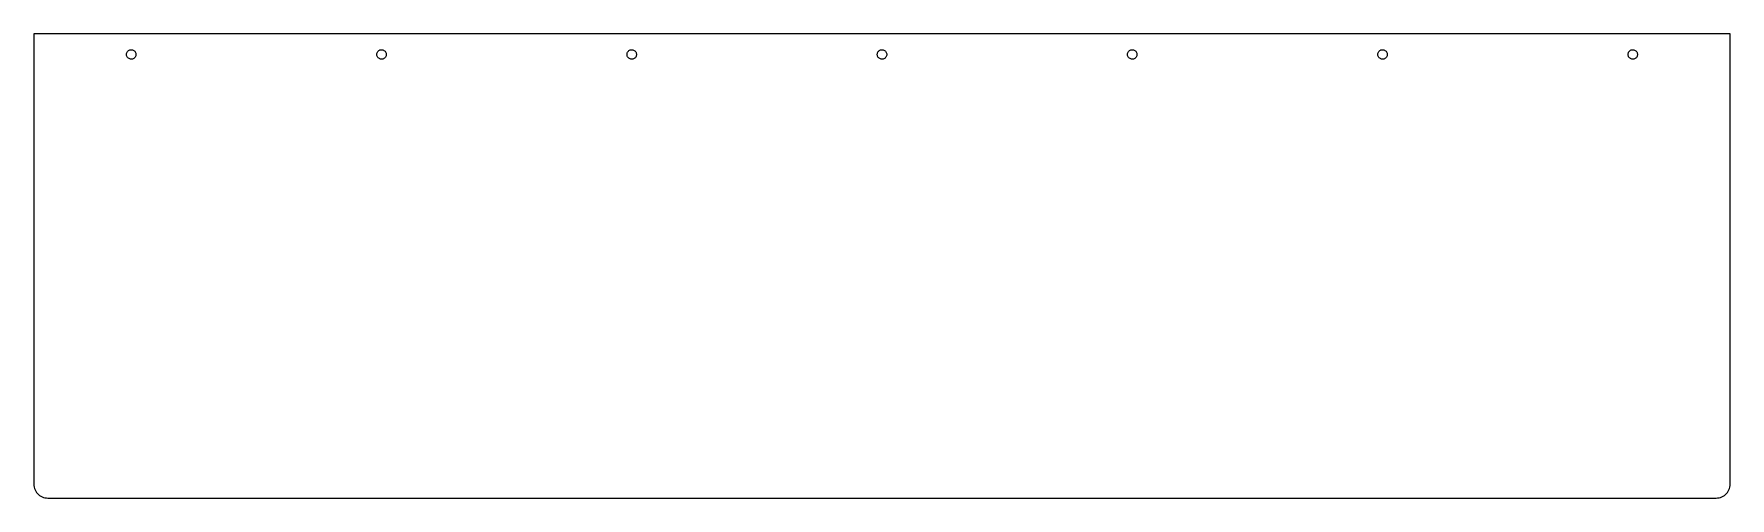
# Model space of a CAD drawing. Header units: metres. Extents: x -305 to 305, y -73 to 94.
import ezdxf

# ---------------------------------------------------------------- set-up
doc = ezdxf.new("R2010")
doc.units = ezdxf.units.M

msp = doc.modelspace()

# ---------------------------------------------------------------- linework, layer by layer
for p, q in [((305, 93.875), (-305, 93.875)), ((-305, 93.875), (-305, -68)), ((305, -68), (305, 93.875)), ((-271.695, 86.6241), (-271.659, 86.8696)), ((-271.695, 86.3759), (-271.695, 86.6241)), ((-271.659, 86.1304), (-271.695, 86.3759)), ((-271.659, 86.8696), (-271.588, 87.1073)), ((-271.588, 85.8927), (-271.659, 86.1304)), ((-271.588, 87.1073), (-271.482, 87.332)), ((-271.482, 85.668), (-271.588, 85.8927)), ((-271.482, 87.332), (-271.346, 87.539)), ((-271.346, 85.461), (-271.482, 85.668)), ((-271.346, 87.539), (-271.18, 87.7238)), ((-271.18, 85.2762), (-271.346, 85.461)), ((-271.18, 87.7238), (-270.989, 87.8826)), ((-270.989, 87.8826), (-270.777, 88.0119)), ((-270.777, 88.0119), (-270.549, 88.1089)), ((-270.549, 88.1089), (-270.309, 88.1717)), ((-270.309, 88.1717), (-270.062, 88.1989)), ((-270.062, 88.1989), (-269.814, 88.1898)), ((-269.814, 88.1898), (-269.57, 88.1447)), ((-269.57, 88.1447), (-269.335, 88.0646)), ((-269.335, 88.0646), (-269.114, 87.9511)), ((-269.114, 87.9511), (-268.913, 87.8067)), ((-268.913, 87.8067), (-268.734, 87.6344)), ((-268.734, 87.6344), (-268.582, 87.438)), ((-268.582, 85.562), (-268.734, 85.3656)), ((-268.582, 87.438), (-268.461, 87.2216)), ((-268.461, 85.7784), (-268.582, 85.562)), ((-268.461, 87.2216), (-268.372, 86.9898)), ((-268.372, 86.0102), (-268.461, 85.7784)), ((-268.372, 86.9898), (-268.318, 86.7475)), ((-268.318, 86.2525), (-268.372, 86.0102)), ((-268.318, 86.7475), (-268.3, 86.5)), ((-268.3, 86.5), (-268.318, 86.2525)), ((-181.695, 86.6241), (-181.659, 86.8696)), ((-181.695, 86.3759), (-181.695, 86.6241)), ((-181.659, 86.1304), (-181.695, 86.3759)), ((-181.659, 86.8696), (-181.588, 87.1073)), ((-181.588, 85.8927), (-181.659, 86.1304)), ((-181.588, 87.1073), (-181.482, 87.332)), ((-181.482, 85.668), (-181.588, 85.8927)), ((-181.482, 87.332), (-181.346, 87.539)), ((-181.346, 85.461), (-181.482, 85.668)), ((-181.346, 87.539), (-181.18, 87.7238)), ((-181.18, 85.2762), (-181.346, 85.461)), ((-181.18, 87.7238), (-180.989, 87.8826)), ((-180.989, 87.8826), (-180.777, 88.0119)), ((-180.777, 88.0119), (-180.549, 88.1089)), ((-180.549, 88.1089), (-180.309, 88.1717)), ((-180.309, 88.1717), (-180.062, 88.1989)), ((-180.062, 88.1989), (-179.814, 88.1898)), ((-179.814, 88.1898), (-179.57, 88.1447)), ((-179.57, 88.1447), (-179.335, 88.0646)), ((-179.335, 88.0646), (-179.114, 87.9511)), ((-179.114, 87.9511), (-178.913, 87.8067)), ((-178.913, 87.8067), (-178.734, 87.6344)), ((-178.734, 87.6344), (-178.582, 87.438)), ((-178.582, 85.562), (-178.734, 85.3656)), ((-178.582, 87.438), (-178.461, 87.2216)), ((-178.461, 85.7784), (-178.582, 85.562)), ((-178.461, 87.2216), (-178.372, 86.9898)), ((-178.372, 86.0102), (-178.461, 85.7784)), ((-178.372, 86.9898), (-178.318, 86.7475)), ((-178.318, 86.2525), (-178.372, 86.0102)), ((-178.318, 86.7475), (-178.3, 86.5)), ((-178.3, 86.5), (-178.318, 86.2525)), ((-91.6955, 86.6241), (-91.6593, 86.8696)), ((-91.6955, 86.3759), (-91.6955, 86.6241)), ((-91.6593, 86.1304), (-91.6955, 86.3759)), ((-91.6593, 86.8696), (-91.5878, 87.1073)), ((-91.5878, 85.8927), (-91.6593, 86.1304)), ((-91.5878, 87.1073), (-91.4825, 87.332)), ((-91.4825, 85.668), (-91.5878, 85.8927)), ((-91.4825, 87.332), (-91.3455, 87.539)), ((-91.3455, 85.461), (-91.4825, 85.668)), ((-91.3455, 87.539), (-91.1799, 87.7238)), ((-91.1799, 85.2762), (-91.3455, 85.461)), ((-91.1799, 87.7238), (-90.9892, 87.8826)), ((-90.9892, 87.8826), (-90.7773, 88.0119)), ((-90.7773, 88.0119), (-90.5489, 88.1089)), ((-90.5489, 88.1089), (-90.3088, 88.1717)), ((-90.3088, 88.1717), (-90.0621, 88.1989)), ((-90.0621, 88.1989), (-89.8141, 88.1898)), ((-89.8141, 88.1898), (-89.57, 88.1447)), ((-89.57, 88.1447), (-89.3351, 88.0646)), ((-89.3351, 88.0646), (-89.1144, 87.9511)), ((-89.1144, 87.9511), (-88.9126, 87.8067)), ((-88.9126, 87.8067), (-88.7339, 87.6344)), ((-88.7339, 87.6344), (-88.5822, 87.438)), ((-88.5822, 85.562), (-88.7339, 85.3656)), ((-88.5822, 87.438), (-88.4607, 87.2216)), ((-88.4607, 85.7784), (-88.5822, 85.562)), ((-88.4607, 87.2216), (-88.3721, 86.9898)), ((-88.3721, 86.0102), (-88.4607, 85.7784)), ((-88.3721, 86.9898), (-88.3181, 86.7475)), ((-88.3181, 86.2525), (-88.3721, 86.0102)), ((-88.3181, 86.7475), (-88.3, 86.5)), ((-88.3, 86.5), (-88.3181, 86.2525)), ((-1.69545, 86.6241), (-1.65932, 86.8696)), ((-1.69545, 86.3759), (-1.69545, 86.6241)), ((-1.65932, 86.1304), (-1.69545, 86.3759)), ((-1.65932, 86.8696), (-1.58781, 87.1073)), ((-1.58781, 85.8927), (-1.65932, 86.1304)), ((-1.58781, 87.1073), (-1.48248, 87.332)), ((-1.48248, 85.668), (-1.58781, 85.8927)), ((-1.48248, 87.332), (-1.34554, 87.539)), ((-1.34554, 85.461), (-1.48248, 85.668)), ((-1.34554, 87.539), (-1.17992, 87.7238)), ((-1.17992, 85.2762), (-1.34554, 85.461)), ((-1.17992, 87.7238), (-0.989151, 87.8826)), ((-0.989151, 87.8826), (-0.777298, 88.0119)), ((-0.777298, 88.0119), (-0.548889, 88.1089)), ((-0.548889, 88.1089), (-0.308777, 88.1717)), ((-0.308777, 88.1717), (-0.062073, 88.1989)), ((-0.062073, 88.1989), (0.185928, 88.1898)), ((0.185928, 88.1898), (0.429977, 88.1447)), ((0.429977, 88.1447), (0.664871, 88.0646)), ((0.664871, 88.0646), (0.88559, 87.9511)), ((0.88559, 87.9511), (1.08743, 87.8067)), ((1.08743, 87.8067), (1.2661, 87.6344)), ((1.2661, 87.6344), (1.41779, 87.438)), ((1.41779, 85.562), (1.2661, 85.3656)), ((1.41779, 87.438), (1.53926, 87.2216)), ((1.53926, 85.7784), (1.41779, 85.562)), ((1.53926, 87.2216), (1.62791, 86.9898)), ((1.62791, 86.0102), (1.53926, 85.7784)), ((1.62791, 86.9898), (1.68187, 86.7475)), ((1.68187, 86.2525), (1.62791, 86.0102)), ((1.68187, 86.7475), (1.7, 86.5)), ((1.7, 86.5), (1.68187, 86.2525)), ((88.3045, 86.6241), (88.3407, 86.8696)), ((88.3045, 86.3759), (88.3045, 86.6241)), ((88.3407, 86.1304), (88.3045, 86.3759)), ((88.3407, 86.8696), (88.4122, 87.1073)), ((88.4122, 85.8927), (88.3407, 86.1304)), ((88.4122, 87.1073), (88.5175, 87.332)), ((88.5175, 85.668), (88.4122, 85.8927)), ((88.5175, 87.332), (88.6544, 87.539)), ((88.6544, 85.461), (88.5175, 85.668)), ((88.6544, 87.539), (88.8201, 87.7238)), ((88.8201, 85.2762), (88.6544, 85.461)), ((88.8201, 87.7238), (89.0108, 87.8826)), ((89.0108, 87.8826), (89.2227, 88.0119)), ((89.2227, 88.0119), (89.4511, 88.1089)), ((89.4511, 88.1089), (89.6912, 88.1717)), ((89.6912, 88.1717), (89.9379, 88.1989)), ((89.9379, 88.1989), (90.1859, 88.1898)), ((90.1859, 88.1898), (90.43, 88.1447)), ((90.43, 88.1447), (90.6649, 88.0646)), ((90.6649, 88.0646), (90.8856, 87.9511)), ((90.8856, 87.9511), (91.0874, 87.8067)), ((91.0874, 87.8067), (91.2661, 87.6344)), ((91.2661, 87.6344), (91.4178, 87.438)), ((91.4178, 85.562), (91.2661, 85.3656)), ((91.4178, 87.438), (91.5393, 87.2216)), ((91.5393, 85.7784), (91.4178, 85.562)), ((91.5393, 87.2216), (91.6279, 86.9898)), ((91.6279, 86.0102), (91.5393, 85.7784)), ((91.6279, 86.9898), (91.6819, 86.7475)), ((91.6819, 86.2525), (91.6279, 86.0102)), ((91.6819, 86.7475), (91.7, 86.5)), ((91.7, 86.5), (91.6819, 86.2525)), ((178.305, 86.6241), (178.341, 86.8696)), ((178.305, 86.3759), (178.305, 86.6241)), ((178.341, 86.1304), (178.305, 86.3759)), ((178.341, 86.8696), (178.412, 87.1073)), ((178.412, 85.8927), (178.341, 86.1304)), ((178.412, 87.1073), (178.518, 87.332)), ((178.518, 85.668), (178.412, 85.8927)), ((178.518, 87.332), (178.654, 87.539)), ((178.654, 85.461), (178.518, 85.668)), ((178.654, 87.539), (178.82, 87.7238)), ((178.82, 85.2762), (178.654, 85.461)), ((178.82, 87.7238), (179.011, 87.8826)), ((179.011, 87.8826), (179.223, 88.0119)), ((179.223, 88.0119), (179.451, 88.1089)), ((179.451, 88.1089), (179.691, 88.1717)), ((179.691, 88.1717), (179.938, 88.1989)), ((179.938, 88.1989), (180.186, 88.1898)), ((180.186, 88.1898), (180.43, 88.1447)), ((180.43, 88.1447), (180.665, 88.0646)), ((180.665, 88.0646), (180.886, 87.9511)), ((180.886, 87.9511), (181.087, 87.8067)), ((181.087, 87.8067), (181.266, 87.6344)), ((181.266, 87.6344), (181.418, 87.438)), ((181.418, 85.562), (181.266, 85.3656)), ((181.418, 87.438), (181.539, 87.2216)), ((181.539, 85.7784), (181.418, 85.562)), ((181.539, 87.2216), (181.628, 86.9898)), ((181.628, 86.0102), (181.539, 85.7784)), ((181.628, 86.9898), (181.682, 86.7475)), ((181.682, 86.2525), (181.628, 86.0102)), ((181.682, 86.7475), (181.7, 86.5)), ((181.7, 86.5), (181.682, 86.2525)), ((268.305, 86.6241), (268.341, 86.8696)), ((268.305, 86.3759), (268.305, 86.6241)), ((268.341, 86.1304), (268.305, 86.3759)), ((268.341, 86.8696), (268.412, 87.1073)), ((268.412, 85.8927), (268.341, 86.1304)), ((268.412, 87.1073), (268.518, 87.332)), ((268.518, 85.668), (268.412, 85.8927)), ((268.518, 87.332), (268.654, 87.539)), ((268.654, 85.461), (268.518, 85.668)), ((268.654, 87.539), (268.82, 87.7238)), ((268.82, 85.2762), (268.654, 85.461)), ((268.82, 87.7238), (269.011, 87.8826)), ((269.011, 87.8826), (269.223, 88.0119)), ((269.223, 88.0119), (269.451, 88.1089)), ((269.451, 88.1089), (269.691, 88.1717)), ((269.691, 88.1717), (269.938, 88.1989)), ((269.938, 88.1989), (270.186, 88.1898)), ((270.186, 88.1898), (270.43, 88.1447)), ((270.43, 88.1447), (270.665, 88.0646)), ((270.665, 88.0646), (270.886, 87.9511)), ((270.886, 87.9511), (271.087, 87.8067)), ((271.087, 87.8067), (271.266, 87.6344)), ((271.266, 87.6344), (271.418, 87.438)), ((271.418, 85.562), (271.266, 85.3656)), ((271.418, 87.438), (271.539, 87.2216)), ((271.539, 85.7784), (271.418, 85.562)), ((271.539, 87.2216), (271.628, 86.9898)), ((271.628, 86.0102), (271.539, 85.7784)), ((271.628, 86.9898), (271.682, 86.7475)), ((271.682, 86.2525), (271.628, 86.0102)), ((271.682, 86.7475), (271.7, 86.5)), ((271.7, 86.5), (271.682, 86.2525)), ((-270.989, 85.1174), (-271.18, 85.2762)), ((-270.777, 84.9881), (-270.989, 85.1174)), ((-270.549, 84.8911), (-270.777, 84.9881)), ((-270.309, 84.8283), (-270.549, 84.8911)), ((-270.062, 84.8011), (-270.309, 84.8283)), ((-269.814, 84.8102), (-270.062, 84.8011)), ((-269.57, 84.8553), (-269.814, 84.8102)), ((-269.335, 84.9354), (-269.57, 84.8553)), ((-269.114, 85.0489), (-269.335, 84.9354)), ((-268.913, 85.1933), (-269.114, 85.0489)), ((-268.734, 85.3656), (-268.913, 85.1933)), ((-180.989, 85.1174), (-181.18, 85.2762)), ((-180.777, 84.9881), (-180.989, 85.1174)), ((-180.549, 84.8911), (-180.777, 84.9881)), ((-180.309, 84.8283), (-180.549, 84.8911)), ((-180.062, 84.8011), (-180.309, 84.8283)), ((-179.814, 84.8102), (-180.062, 84.8011)), ((-179.57, 84.8553), (-179.814, 84.8102)), ((-179.335, 84.9354), (-179.57, 84.8553)), ((-179.114, 85.0489), (-179.335, 84.9354)), ((-178.913, 85.1933), (-179.114, 85.0489)), ((-178.734, 85.3656), (-178.913, 85.1933)), ((-90.9892, 85.1174), (-91.1799, 85.2762)), ((-90.7773, 84.9881), (-90.9892, 85.1174)), ((-90.5489, 84.8911), (-90.7773, 84.9881)), ((-90.3088, 84.8283), (-90.5489, 84.8911)), ((-90.0621, 84.8011), (-90.3088, 84.8283)), ((-89.8141, 84.8102), (-90.0621, 84.8011)), ((-89.57, 84.8553), (-89.8141, 84.8102)), ((-89.3351, 84.9354), (-89.57, 84.8553)), ((-89.1144, 85.0489), (-89.3351, 84.9354)), ((-88.9126, 85.1933), (-89.1144, 85.0489)), ((-88.7339, 85.3656), (-88.9126, 85.1933)), ((-0.989151, 85.1174), (-1.17992, 85.2762)), ((-0.777298, 84.9881), (-0.989151, 85.1174)), ((-0.548889, 84.8911), (-0.777298, 84.9881)), ((-0.308777, 84.8283), (-0.548889, 84.8911)), ((-0.062073, 84.8011), (-0.308777, 84.8283)), ((0.185928, 84.8102), (-0.062073, 84.8011)), ((0.429977, 84.8553), (0.185928, 84.8102)), ((0.664871, 84.9354), (0.429977, 84.8553)), ((0.88559, 85.0489), (0.664871, 84.9354)), ((1.08743, 85.1933), (0.88559, 85.0489)), ((1.2661, 85.3656), (1.08743, 85.1933)), ((89.0108, 85.1174), (88.8201, 85.2762)), ((89.2227, 84.9881), (89.0108, 85.1174)), ((89.4511, 84.8911), (89.2227, 84.9881)), ((89.6912, 84.8283), (89.4511, 84.8911)), ((89.9379, 84.8011), (89.6912, 84.8283)), ((90.1859, 84.8102), (89.9379, 84.8011)), ((90.43, 84.8553), (90.1859, 84.8102)), ((90.6649, 84.9354), (90.43, 84.8553)), ((90.8856, 85.0489), (90.6649, 84.9354)), ((91.0874, 85.1933), (90.8856, 85.0489)), ((91.2661, 85.3656), (91.0874, 85.1933)), ((179.011, 85.1174), (178.82, 85.2762)), ((179.223, 84.9881), (179.011, 85.1174)), ((179.451, 84.8911), (179.223, 84.9881)), ((179.691, 84.8283), (179.451, 84.8911)), ((179.938, 84.8011), (179.691, 84.8283)), ((180.186, 84.8102), (179.938, 84.8011)), ((180.43, 84.8553), (180.186, 84.8102)), ((180.665, 84.9354), (180.43, 84.8553)), ((180.886, 85.0489), (180.665, 84.9354)), ((181.087, 85.1933), (180.886, 85.0489)), ((181.266, 85.3656), (181.087, 85.1933)), ((269.011, 85.1174), (268.82, 85.2762)), ((269.223, 84.9881), (269.011, 85.1174)), ((269.451, 84.8911), (269.223, 84.9881)), ((269.691, 84.8283), (269.451, 84.8911)), ((269.938, 84.8011), (269.691, 84.8283)), ((270.186, 84.8102), (269.938, 84.8011)), ((270.43, 84.8553), (270.186, 84.8102)), ((270.665, 84.9354), (270.43, 84.8553)), ((270.886, 85.0489), (270.665, 84.9354)), ((271.087, 85.1933), (270.886, 85.0489)), ((271.266, 85.3656), (271.087, 85.1933)), ((-305, -68), (-304.973, -68.5226)), ((-304.973, -68.5226), (-304.891, -69.0396)), ((-304.891, -69.0396), (-304.755, -69.5451)), ((-304.755, -69.5451), (-304.568, -70.0337)), ((-304.568, -70.0337), (-304.33, -70.5)), ((-304.33, -70.5), (-304.045, -70.9389)), ((-304.045, -70.9389), (-303.716, -71.3457)), ((-303.716, -71.3457), (-303.346, -71.7157)), ((-303.346, -71.7157), (-302.939, -72.0451)), ((-302.939, -72.0451), (-302.5, -72.3301)), ((-302.5, -72.3301), (-302.034, -72.5677)), ((-302.034, -72.5677), (-301.545, -72.7553)), ((-301.545, -72.7553), (-301.04, -72.8907)), ((-301.04, -72.8907), (-300.523, -72.9726)), ((-300.523, -72.9726), (-300, -73)), ((-300, -73), (300, -73)), ((300, -73), (300.523, -72.9726)), ((300.523, -72.9726), (301.04, -72.8907)), ((301.04, -72.8907), (301.545, -72.7553)), ((301.545, -72.7553), (302.034, -72.5677)), ((302.034, -72.5677), (302.5, -72.3301)), ((302.5, -72.3301), (302.939, -72.0451)), ((302.939, -72.0451), (303.346, -71.7157)), ((303.346, -71.7157), (303.716, -71.3457)), ((303.716, -71.3457), (304.045, -70.9389)), ((304.045, -70.9389), (304.33, -70.5)), ((304.33, -70.5), (304.568, -70.0337)), ((304.568, -70.0337), (304.755, -69.5451)), ((304.755, -69.5451), (304.891, -69.0396)), ((304.891, -69.0396), (304.973, -68.5226)), ((304.973, -68.5226), (305, -68))]:
    msp.add_line(p, q)

doc.saveas('drawing.dxf')
